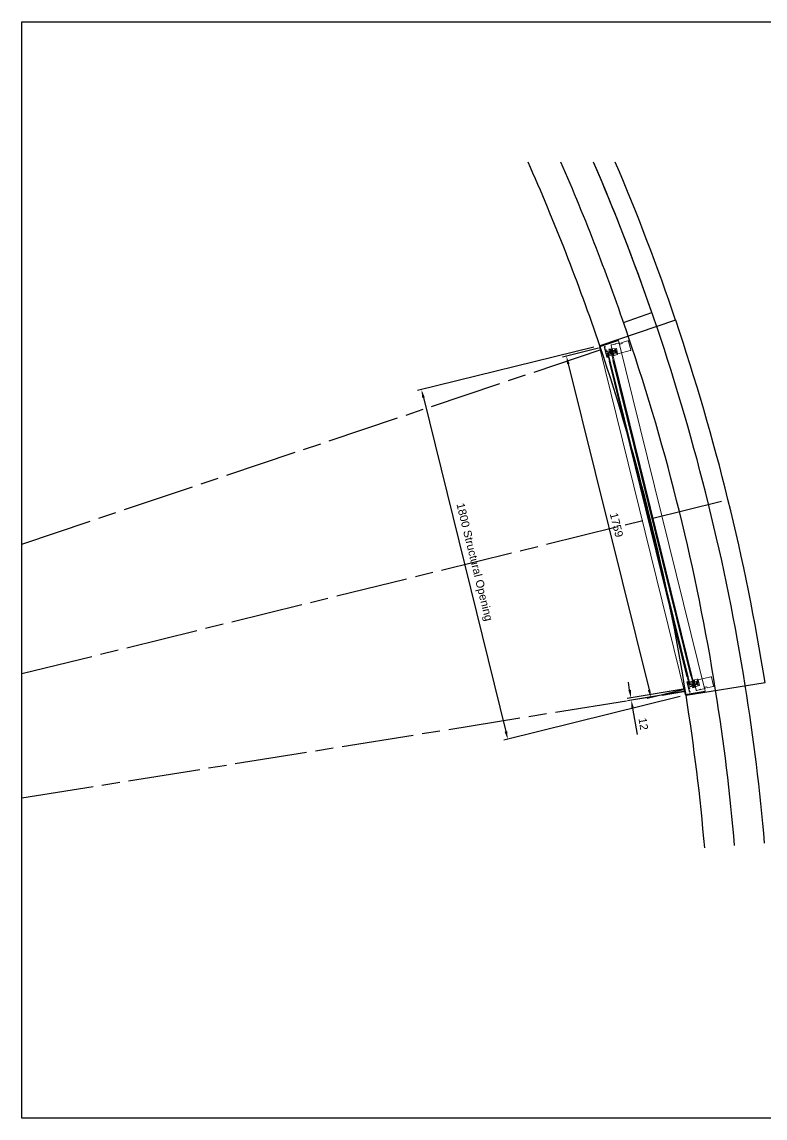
# Model space of a CAD drawing. Header units: inches. Extents: x 19267 to 40087, y 4081 to 15521.
# Drawn here: x 33515 to 37228, y 4081 to 9562 of the extents above; entities that cross this region are included whole.
import ezdxf

# ---------------------------------------------------------------- set-up
doc = ezdxf.new("R2010")
doc.units = ezdxf.units.IN
doc.header["$MEASUREMENT"] = 0
doc.linetypes.add('CENTERLINE', pattern=[30, 12, -1.5, 3, -1.5, 12])
doc.layers.get('DEFPOINTS').update_dxf_attribs({"color": 251})
doc.layers.add('20-TEXT', color=3, linetype='Continuous')
doc.layers.add('DWG', color=7, linetype='Continuous')
doc.layers.add('NEW_GF', color=7, linetype='Continuous', true_color=0xffffff)
for name, color, linetype, lineweight in [('VELFAC_ALU', 4, 'Continuous', 0), ('VELFAC_COMPOSITE', 4, 'Continuous', 0), ('VELFAC_GASKET', 5, 'Continuous', 0), ('VELFAC_GLAZING', 5, 'Continuous', 0), ('VELFAC_GLAZING_BEAD', 5, 'Continuous', 0), ('VELFAC_WOOD', 2, 'Continuous', 0)]:
    doc.layers.add(name, color=color, linetype=linetype, lineweight=lineweight)
doc.layers.add('vport', color=6, linetype='Continuous', plot=False)
doc.styles.get("Standard").update_dxf_attribs({"font": 'arial.ttf'})
doc.dimstyles.new('20-TEXT', dxfattribs={"dimscale": 20, "dimtxt": 2, "dimasz": 2, "dimexe": 1, "dimexo": 1.5, "dimgap": 1, "dimtad": 1, "dimdec": 0, "dimzin": 0, "dimdsep": 46, "dimtxsty": 'Standard', "dimcen": 0.09, "dimadec": 4, "dimazin": 0, "dimtfac": 1, "dimtdec": 0, "dimtofl": 0, "dimtmove": 0, "dimatfit": 3, "dimfxl": 1, "dimtolj": 1, "dimtzin": 0, "dimarcsym": 0})

# ---------------------------------------------------------------- blocks, each defined once
blk = doc.blocks.new('*D177')
at = {"layer": '20-TEXT', "color": 0, "lineweight": -2, "transparency": 16777216}
for p, q in [((36372.8, 7935.5), (35491.6, 7718.1)), ((35520.6, 7684.1), (35932.6, 6014.3)), ((36803.9, 6188.1), (35922.7, 5970.7))]:
    blk.add_line(p, q, dxfattribs=at)
at = {"layer": '20-TEXT', "color": 0, "transparency": 16777216}
for points in [[(35527.1, 7685.7), (35514.2, 7682.5), (35511.1, 7722.9)], [(35939.1, 6015.9), (35926.1, 6012.7), (35942.2, 5975.5)]]:
    blk.add_solid(points, dxfattribs=at)
at = {"layer": 'DEFPOINTS', "color": 0, "transparency": 16777216}
for p in [(36401.9, 7942.7), (36833, 6195.3), (35942.2, 5975.5)]:
    blk.add_point(p, dxfattribs=at)
at = {"layer": '20-TEXT', "color": 0, "transparency": 16777216, "insert": (35771.5, 6860.3), "char_height": 40, "attachment_point": 5, "rotation": 283.8585}
blk.add_mtext('\\A1;1800 Structural Opening', dxfattribs=at)
blk = doc.blocks.new('*D178')
at = {"layer": '20-TEXT', "color": 0, "lineweight": -2, "transparency": 16777216}
for p, q in [((36396.1, 7930.6), (36215.5, 7885.9)), ((36244.6, 7851.9), (36648.3, 6221.8)), ((36819.1, 6222.9), (36638.5, 6178.2))]:
    blk.add_line(p, q, dxfattribs=at)
at = {"layer": '20-TEXT', "color": 0, "transparency": 16777216}
for points in [[(36251, 7853.5), (36238.1, 7850.3), (36235, 7890.7)], [(36654.7, 6223.5), (36641.8, 6220.2), (36657.9, 6183)]]:
    blk.add_solid(points, dxfattribs=at)
at = {"layer": 'DEFPOINTS', "color": 0, "transparency": 16777216}
for p in [(36425.2, 7937.8), (36848.2, 6230.1), (36657.9, 6183)]:
    blk.add_point(p, dxfattribs=at)
at = {"layer": '20-TEXT', "color": 0, "transparency": 16777216, "insert": (36485.7, 7046.6), "char_height": 40, "attachment_point": 5, "rotation": 283.9105}
blk.add_mtext('\\A1;1759', dxfattribs=at)
blk = doc.blocks.new('*D176')
at = {"layer": '20-TEXT', "color": 0, "lineweight": -2, "transparency": 16777216}
for p, q in [((36551.3, 6221.4), (36544.7, 6260.9)), ((36818.6, 6225.2), (36538.1, 6178.7)), ((36820.6, 6213.4), (36540, 6166.9)), ((36566.3, 6130.7), (36588.1, 5999.4))]:
    blk.add_line(p, q, dxfattribs=at)
at = {"layer": '20-TEXT', "color": 0, "transparency": 16777216}
for points in [[(36557.8, 6222.5), (36544.7, 6220.4), (36557.8, 6182)], [(36572.9, 6131.8), (36559.7, 6129.6), (36559.8, 6170.1)]]:
    blk.add_solid(points, dxfattribs=at)
at = {"layer": 'DEFPOINTS', "color": 0, "transparency": 16777216}
for p in [(36848.2, 6230.2), (36850.2, 6218.3), (36559.8, 6170.1)]:
    blk.add_point(p, dxfattribs=at)
at = {"layer": '20-TEXT', "color": 0, "transparency": 16777216, "insert": (36620, 6051.9), "char_height": 40, "attachment_point": 5, "rotation": 279.4173}
blk.add_mtext('\\A1;12', dxfattribs=at)

msp = doc.modelspace()

# ---------------------------------------------------------------- hatches: boundary and pattern name
at = {"layer": 'VELFAC_COMPOSITE'}
h = msp.add_hatch(color=8, dxfattribs=at)
h.paths.add_polyline_path([(36458.7, 7910.1, -0.520567), (36456.9, 7911.7), (36456.9, 7912.1, 0.520567), (36456.2, 7912.7), (36454.5, 7912.3, -0.131652), (36454.3, 7912.3), (36453.9, 7912.4, -0.414214), (36453.7, 7912.8), (36454, 7913.6, -0.414214), (36454.4, 7913.8), (36454.5, 7913.8, 1.69614), (36454.8, 7914.8), (36454.7, 7914.8, -0.414214), (36454.4, 7915.2), (36454.7, 7916.1, -0.414214), (36455.1, 7916.3), (36455.4, 7916.2, -0.131652), (36455.6, 7916.1), (36456.8, 7914.8, 0.57735), (36457.6, 7915), (36458.1, 7916.7, -0.267949), (36459.5, 7918.1), (36460.5, 7918.3, 0.267949), (36460.7, 7918.5, -0.267949), (36460.9, 7918.7), (36464.4, 7919.6, -0.176327), (36465.1, 7919.5), (36467.2, 7918.5, 0.176327), (36468.5, 7918.4), (36476.5, 7920.3, 0.414214), (36476.8, 7920.9), (36476.2, 7923.3, -0.414214), (36476.6, 7923.9), (36480, 7924.8, -0.414214), (36480.6, 7924.4), (36481, 7922.8, -0.342001), (36480.5, 7921.7, -0.490311), (36480.2, 7921.8), (36480, 7922.7, 0.414214), (36479.4, 7923.1), (36478.4, 7922.8, 0.414214), (36478, 7922.2), (36478.8, 7919.1, 0.198912), (36479.3, 7918.4), (36480.7, 7917.6, 0.668179), (36481.2, 7917.9), (36481, 7918.5, -0.490311), (36481.2, 7918.8, -0.342001), (36482.2, 7918), (36482.6, 7916.5, -0.414214), (36482.2, 7915.9), (36479.2, 7915.1, -0.198912), (36478.4, 7915.2), (36477.7, 7915.7, -0.198912), (36477.6, 7915.8), (36477.5, 7916, -0.414214), (36477.7, 7916.3), (36478.6, 7916.5, 0.668179), (36478.7, 7917.1), (36477.7, 7917.6, -0.148291), (36477.3, 7918.1, 0.357756), (36476.8, 7918.3), (36474.3, 7917.7, 0.414214), (36474.1, 7917.4), (36474.3, 7916.5, -0.414214), (36474.1, 7916.1), (36471.9, 7915.6, -0.349216), (36471.6, 7915.7), (36471.1, 7916.7, 0.349216), (36470.7, 7916.8), (36464.3, 7915.3, 0.414214), (36463.6, 7914), (36463.8, 7913.4, 0.414214), (36464.4, 7913), (36465.8, 7913.4, -0.414214), (36466.4, 7913), (36466.5, 7912.7, -0.414214), (36465.9, 7911.8)])
h.paths.add_polyline_path([(36462.5, 7913.3), (36462.4, 7913.8, -0.414214), (36464, 7916.5), (36464.6, 7916.6, 1), (36464.3, 7918), (36460.3, 7917, 0.267949), (36459.2, 7915.9), (36458.2, 7912.7), (36458.2, 7912.2, 0.520567), (36459.1, 7911.4), (36461.8, 7912.1, 0.414214)], flags=16)
h = msp.add_hatch(color=8, dxfattribs=at)
h.paths.add_polyline_path([(36868.1, 6250.6, 0.520567), (36867.3, 6248.3), (36867.5, 6248, -0.520567), (36867.1, 6247.1), (36865.4, 6246.6, 0.131652), (36865.3, 6246.6), (36865, 6246.3, 0.414214), (36865, 6245.9), (36865.6, 6245.2, 0.414214), (36866, 6245.2), (36866.1, 6245.3, -1.69614), (36866.9, 6244.6), (36866.8, 6244.5, 0.414214), (36866.8, 6244), (36867.4, 6243.4, 0.414214), (36867.8, 6243.4), (36868.1, 6243.6, 0.131652), (36868.1, 6243.8), (36868.6, 6245.5, -0.57735), (36869.5, 6245.7), (36870.7, 6244.4, 0.267949), (36872.6, 6243.9), (36873.6, 6244.1, -0.267949), (36873.8, 6244, 0.267949), (36874.1, 6243.9), (36877.6, 6244.8, 0.176327), (36878.2, 6245.2), (36879.5, 6247, -0.176327), (36880.7, 6247.8), (36888.6, 6249.8, -0.414214), (36889.2, 6249.4), (36889.8, 6247, 0.414214), (36890.4, 6246.6), (36893.8, 6247.4, 0.414214), (36894.2, 6248), (36893.8, 6249.6, 0.342001), (36892.8, 6250.4, 0.490311), (36892.6, 6250.1), (36892.9, 6249.3, -0.414214), (36892.5, 6248.7), (36891.5, 6248.4, -0.414214), (36890.9, 6248.8), (36890.1, 6252, -0.198912), (36890.2, 6252.7), (36891.1, 6254.2, -0.668179), (36891.7, 6254.1), (36891.8, 6253.4, 0.490311), (36892.1, 6253.3, 0.342001), (36892.6, 6254.4), (36892.2, 6256, 0.414214), (36891.6, 6256.4), (36888.6, 6255.6, 0.198912), (36888, 6255.2), (36887.5, 6254.4, 0.198912), (36887.5, 6254.2), (36887.6, 6254, 0.414214), (36887.8, 6253.9), (36888.7, 6254.1, -0.668179), (36889.1, 6253.7), (36888.5, 6252.7, 0.148291), (36888.3, 6252.2, -0.357756), (36888, 6251.7), (36885.5, 6251.1, -0.414214), (36885.1, 6251.3), (36884.9, 6252.2, 0.414214), (36884.6, 6252.4), (36882.4, 6251.8, 0.349216), (36882.1, 6251.5), (36882.2, 6250.5, -0.349216), (36881.9, 6250.2), (36875.5, 6248.6, -0.414214), (36874.3, 6249.3), (36874.1, 6250, -0.414214), (36874.5, 6250.6), (36876, 6251, 0.414214), (36876.3, 6251.6), (36876.3, 6251.8, 0.414214), (36875.3, 6252.4)])
h.paths.add_polyline_path([(36873, 6249.5), (36873.1, 6249, 0.414214), (36875.8, 6247.4), (36876.4, 6247.5, -1), (36876.7, 6246.2), (36872.7, 6245.2, -0.267949), (36871.3, 6245.6), (36868.9, 6248), (36868.7, 6248.5, -0.520567), (36869.1, 6249.5), (36871.8, 6250.2, -0.414214)], flags=16)

# ---------------------------------------------------------------- linework, layer by layer
at = {"color": 5}
msp.add_arc((26267.8, 4515.9), 10697.8, 9.03208, 18.68289, dxfattribs=at)
at = {"layer": '20-TEXT', "color": 1, "linetype": 'CENTERLINE', "ltscale": 30}
for p, q in [((33514.5, 6951), (36408.3, 7923.7)), ((33514.5, 6303.5), (37042.7, 7173.9)), ((33514.5, 5681.7), (36829.8, 6215))]:
    msp.add_line(p, q, dxfattribs=at)
at = {"layer": 'DWG', "ltscale": 5}
for p, q in [((36839.2, 6286.5), (36449.9, 7864.8)), ((36843.1, 6287.5), (36453.7, 7865.7)), ((36858.6, 6291.3), (36469.3, 7869.6)), ((36862.5, 6292.3), (36473.2, 7870.5))]:
    msp.add_line(p, q, dxfattribs=at)
at = {"layer": 'NEW_GF', "color": 4, "linetype": 'Continuous', "ltscale": 100}
for p, q in [((36781.2, 8069.8), (36401.9, 7942.7)), ((36495.4, 7968.7), (36400.3, 7936.9))]:
    msp.add_line(p, q, dxfattribs=at)
at = {"layer": 'NEW_GF', "color": 2, "linetype": 'Continuous', "ltscale": 100}
msp.add_line((36520.6, 8059.3), (36662.4, 8108.3), dxfattribs=at)
at = {"layer": 'NEW_GF', "color": 4}
for p, q in [((36833, 6195.3), (37227.9, 6259.2)), ((36828.8, 6199.7), (36927.9, 6215.7))]:
    msp.add_line(p, q, dxfattribs=at)
at = {"layer": 'NEW_GF', "color": 4, "linetype": 'Continuous', "ltscale": 100}
for centre, radius, start, end in [((26274.7, 4518.7), 10690.4, 18.68048, 23.96649), ((26255.2, 4510.8), 11111.4, 18.68121, 23.04923), ((26255.2, 4510.8), 11111.4, 18.68121, 23.04923), ((26295.9, 4518.2), 10669.7, 4.91183, 9.04302)]:
    msp.add_arc(centre, radius, start, end, dxfattribs=at)
at = {"layer": 'NEW_GF', "color": 2, "linetype": 'Continuous', "ltscale": 100}
for centre, radius, start, end in [((26278.4, 4520.2), 10836.4, 18.67653, 23.6146), ((26278.4, 4520.2), 10836.4, 18.67653, 23.6146), ((26269.6, 4516.3), 10996, 19.06616, 23.27382), ((26269.7, 4516.3), 10995.9, 18.67918, 23.27382), ((26266.9, 4516.1), 10848.7, 4.90507, 9.03202), ((26272.5, 4516.4), 10993.1, 4.90152, 9.03732)]:
    msp.add_arc(centre, radius, start, end, dxfattribs=at)
at = {"layer": 'NEW_GF', "color": 1, "linetype": 'Continuous', "ltscale": 100}
for centre, radius, start, end in [((26261.4, 4514.1), 11104.5, 9.04145, 18.67492), ((26272.7, 4517.2), 10992.8, 9.03342, 18.67996), ((26271.4, 4516.4), 10844.2, 9.03414, 18.68372)]:
    msp.add_arc(centre, radius, start, end, dxfattribs=at)
at = {"layer": 'VELFAC_ALU'}
for p, q in [((36495.8, 7968.9), (36927.9, 6215.7)), ((36400.3, 7936.9), (36828.8, 6199.7))]:
    msp.add_line(p, q, dxfattribs=at)
for points in [[(36452.2, 7908.5), (36435.1, 7904.2, 0.414214), (36434.7, 7903.6), (36436.3, 7897.3, 0.414214), (36436.9, 7897), (36438.6, 7897.4, -0.414214), (36438.9, 7897.1), (36439.2, 7896, -0.341999), (36438.7, 7894.8, -0.490314), (36438.4, 7895), (36438.2, 7895.8, 0.414214), (36438, 7895.9), (36436.7, 7895.6, 0.414214), (36436.4, 7895), (36438.3, 7887.2, 0.414214), (36438.9, 7886.9), (36440.1, 7887.2, 0.414214), (36440.3, 7887.4), (36440.1, 7888.3, -0.490314), (36440.3, 7888.5, -0.341999), (36441.2, 7887.7), (36441.5, 7886.6, -0.414214), (36441.3, 7886.2), (36438.2, 7885.4, -0.414214), (36437, 7886.2), (36424.5, 7936.6, -0.414214), (36425.3, 7937.9), (36427.7, 7938.5, -0.414214), (36428.3, 7938.1), (36428.7, 7936.6, -0.341999), (36428.2, 7935.5, -0.490314), (36427.9, 7935.6), (36427.5, 7937.2, 0.414214), (36427.3, 7937.3), (36426.2, 7937.1, 0.414214), (36426, 7936.8), (36430.1, 7920.5, 0.414214), (36430.3, 7920.4), (36431.4, 7920.6, 0.414214), (36431.5, 7920.9), (36431.2, 7922.4, -0.490314), (36431.3, 7922.6, -0.341999), (36432.3, 7921.9), (36432.4, 7921.4, 0.414214), (36433, 7921), (36434.1, 7921.3, -1), (36434.6, 7919.6), (36431.4, 7918.9, 0.414214), (36431, 7918.3), (36432.2, 7913.7, 0.414214), (36432.8, 7913.3), (36453.3, 7918.4, 0.414214), (36453.7, 7919), (36452.6, 7923.6, 0.414214), (36452, 7923.9), (36448.8, 7923.2, -1), (36448.4, 7924.8), (36453.3, 7926, -0.198912), (36453.5, 7926), (36455.5, 7924.8, -0.341999), (36455.9, 7923.7, -0.490314), (36455.6, 7923.5), (36454.5, 7924.2, 0.668179), (36454.2, 7924), (36455.4, 7919.1, 0.414214), (36455.7, 7919), (36460.5, 7920.2, 0.668179), (36460.6, 7920.6), (36459.4, 7921.3, -0.490314), (36459.4, 7921.6, -0.341999), (36460.6, 7921.7), (36463.2, 7920.2, -0.668179), (36463, 7919.3), (36458.4, 7918.1, 0.267949), (36457.7, 7917.4), (36457, 7915, -0.57735), (36456.7, 7915), (36455.3, 7916.4, 0.57735), (36454.8, 7916.3), (36453.5, 7912.1, 0.760346), (36454, 7911.8, -0.171785), (36454.1, 7911.8), (36455.8, 7911.9, 0.267949), (36455.9, 7912, -0.957292), (36456.3, 7911.9), (36455.2, 7909.1, -0.493145), (36454.9, 7909), (36454.2, 7909.5, -0.315299), (36454.1, 7909.7), (36454.1, 7909.8, 0.414214), (36454, 7910.1), (36453, 7910.3), (36452.6, 7908.8, -0.267949)], [(36433, 7911.6), (36449.5, 7915.7, -0.414214), (36449.7, 7915.6), (36450.1, 7914.1, 0.414214), (36450.5, 7913.9), (36450.6, 7913.9, 0.267949), (36450.8, 7914.1), (36451.3, 7916, -0.267949), (36451.6, 7916.2), (36452.7, 7916.5, -0.57735), (36453, 7916.3), (36451.6, 7911.5, -0.267949), (36451.5, 7911.4), (36451.1, 7911.3, 0.414214), (36450.9, 7910.9), (36451.1, 7909.9, -0.414214), (36451, 7909.7), (36434.5, 7905.6, -0.414214), (36434.2, 7905.8), (36432.8, 7911.4, -0.414214)], [(36861.6, 6249), (36844.5, 6244.8, -0.414214), (36843.9, 6245.1), (36842.4, 6251.4, -0.414214), (36842.7, 6252), (36844.4, 6252.4, 0.414214), (36844.6, 6252.8), (36844.3, 6254, 0.341999), (36843.3, 6254.8, 0.490314), (36843.1, 6254.5), (36843.4, 6253.7, -0.414214), (36843.2, 6253.4), (36841.9, 6253.1, -0.414214), (36841.3, 6253.5), (36839.4, 6261.3, -0.414214), (36839.8, 6261.9), (36841, 6262.2, -0.414214), (36841.3, 6262), (36841.5, 6261.2, 0.490314), (36841.8, 6261.1, 0.341999), (36842.3, 6262.2), (36842, 6263.4, 0.414214), (36841.6, 6263.6), (36838.5, 6262.8, 0.414214), (36837.8, 6261.6), (36850.2, 6211.2, 0.414214), (36851.5, 6210.4), (36853.9, 6211, 0.414214), (36854.2, 6211.6), (36853.9, 6213.1, 0.341999), (36852.9, 6213.9, 0.490314), (36852.7, 6213.6), (36853.1, 6212.1, -0.414214), (36853, 6211.8), (36851.9, 6211.6, -0.414214), (36851.6, 6211.7), (36847.6, 6228, -0.414214), (36847.8, 6228.3), (36848.8, 6228.5, -0.414214), (36849.1, 6228.4), (36849.5, 6226.9, 0.490314), (36849.7, 6226.7, 0.341999), (36850.2, 6227.9), (36850.1, 6228.3, -0.414214), (36850.5, 6228.9), (36851.6, 6229.2, 1), (36851.2, 6230.9), (36848, 6230.1, -0.414214), (36847.4, 6230.4), (36846.3, 6235, -0.414214), (36846.7, 6235.6), (36867.3, 6240.7, -0.414214), (36867.9, 6240.3), (36869, 6235.8, -0.414214), (36868.6, 6235.2), (36865.5, 6234.4, 1), (36865.9, 6232.7), (36870.8, 6233.9, 0.198912), (36870.9, 6234), (36872.1, 6236, 0.341999), (36872, 6237.2, 0.490314), (36871.7, 6237.2), (36871, 6236.1, -0.668179), (36870.6, 6236.2), (36869.4, 6241, -0.414214), (36869.6, 6241.3), (36874.4, 6242.5, -0.668179), (36874.7, 6242.2), (36873.9, 6241, 0.490314), (36874.1, 6240.7, 0.341999), (36875.2, 6241.1), (36876.8, 6243.7, 0.668179), (36876.2, 6244.4), (36871.6, 6243.3, -0.267949), (36870.6, 6243.6), (36868.9, 6245.4, 0.57735), (36868.6, 6245.3), (36868, 6243.4, -0.57735), (36867.5, 6243.2), (36864.5, 6246.4, -0.760346), (36864.8, 6246.9, 0.171785), (36864.9, 6246.9), (36866.4, 6247.6, -0.267949), (36866.6, 6247.5, 0.957292), (36866.8, 6247.9), (36864.6, 6249.8, 0.493145), (36864.2, 6249.8), (36863.9, 6249, 0.315299), (36863.9, 6248.7), (36864, 6248.7, -0.414214), (36863.9, 6248.4), (36863.2, 6247.7), (36862.1, 6248.8, 0.267949)], [(36846.1, 6237.2), (36862.6, 6241.3, 0.414214), (36862.7, 6241.5), (36862.4, 6243, -0.414214), (36862.6, 6243.3), (36862.7, 6243.4, -0.267949), (36863, 6243.3), (36864.4, 6241.9, 0.267949), (36864.7, 6241.8), (36865.8, 6242.1, 0.57735), (36865.9, 6242.4), (36862.5, 6246, 0.267949), (36862.3, 6246.1), (36862, 6246, -0.414214), (36861.6, 6246.2), (36861.4, 6247.2, 0.414214), (36861.1, 6247.3), (36844.6, 6243.2, 0.414214), (36844.4, 6243), (36845.8, 6237.4, 0.414214)]]:
    msp.add_lwpolyline(points, format="xyb", close=True, dxfattribs=at)
at = {"layer": 'VELFAC_COMPOSITE'}
for p, q in [((36454, 7913.6), (36453.7, 7912.8)), ((36453.9, 7912.4), (36454.3, 7912.3)), ((36454.7, 7916.1), (36454.4, 7915.2)), ((36454.5, 7913.8), (36454.4, 7913.8)), ((36454.5, 7912.3), (36456.2, 7912.7)), ((36454.7, 7914.8), (36454.8, 7914.8)), ((36455.4, 7916.2), (36455.1, 7916.3)), ((36456.8, 7914.8), (36455.6, 7916.1)), ((36456.9, 7912.1), (36456.9, 7911.7)), ((36458.1, 7916.7), (36457.6, 7915)), ((36458.2, 7912.7), (36459.2, 7915.9)), ((36458.2, 7912.2), (36458.2, 7912.7)), ((36458.7, 7910.1), (36465.9, 7911.8)), ((36461.8, 7912.1), (36459.1, 7911.4)), ((36460.5, 7918.3), (36459.5, 7918.1)), ((36460.3, 7917), (36464.3, 7918)), ((36464.4, 7919.6), (36460.9, 7918.7)), ((36462.4, 7913.8), (36462.5, 7913.3)), ((36463.8, 7913.4), (36463.6, 7914)), ((36464.6, 7916.6), (36464, 7916.5)), ((36464.3, 7915.3), (36470.7, 7916.8)), ((36465.8, 7913.4), (36464.4, 7913)), ((36467.2, 7918.5), (36465.1, 7919.5)), ((36466.5, 7912.7), (36466.4, 7913)), ((36476.5, 7920.3), (36468.5, 7918.4)), ((36471.1, 7916.7), (36471.6, 7915.7)), ((36471.9, 7915.6), (36474.1, 7916.1)), ((36474.3, 7916.5), (36474.1, 7917.4)), ((36474.3, 7917.7), (36476.8, 7918.3)), ((36476.2, 7923.3), (36476.8, 7920.9)), ((36480, 7924.8), (36476.6, 7923.9)), ((36477.5, 7916), (36477.6, 7915.8)), ((36477.7, 7917.6), (36478.7, 7917.1)), ((36478.6, 7916.5), (36477.7, 7916.3)), ((36477.7, 7915.7), (36478.4, 7915.2)), ((36478.8, 7919.1), (36478, 7922.2)), ((36478.4, 7922.8), (36479.4, 7923.1)), ((36479.2, 7915.1), (36482.2, 7915.9)), ((36480.7, 7917.6), (36479.3, 7918.4)), ((36480, 7922.7), (36480.2, 7921.8)), ((36481, 7922.8), (36480.6, 7924.4)), ((36481, 7918.5), (36481.2, 7917.9)), ((36482.6, 7916.5), (36482.2, 7918)), ((36867.5, 6248), (36867.3, 6248.3)), ((36868.1, 6250.6), (36875.3, 6252.4)), ((36868.7, 6248.5), (36868.9, 6248)), ((36868.9, 6248), (36871.3, 6245.6)), ((36871.8, 6250.2), (36869.1, 6249.5)), ((36873.1, 6249), (36873, 6249.5)), ((36874.1, 6250), (36874.3, 6249.3)), ((36876, 6251), (36874.5, 6250.6)), ((36875.5, 6248.6), (36881.9, 6250.2)), ((36876.3, 6251.8), (36876.3, 6251.6)), ((36888.6, 6249.8), (36880.7, 6247.8)), ((36882.2, 6250.5), (36882.1, 6251.5)), ((36882.4, 6251.8), (36884.6, 6252.4)), ((36884.9, 6252.2), (36885.1, 6251.3)), ((36885.5, 6251.1), (36888, 6251.7)), ((36887.5, 6254.4), (36888, 6255.2)), ((36887.6, 6254), (36887.5, 6254.2)), ((36888.7, 6254.1), (36887.8, 6253.9)), ((36888.5, 6252.7), (36889.1, 6253.7)), ((36888.6, 6255.6), (36891.6, 6256.4)), ((36889.8, 6247), (36889.2, 6249.4)), ((36890.1, 6252), (36890.9, 6248.8)), ((36891.1, 6254.2), (36890.2, 6252.7)), ((36891.5, 6248.4), (36892.5, 6248.7)), ((36891.8, 6253.4), (36891.7, 6254.1)), ((36892.2, 6256), (36892.6, 6254.4)), ((36892.9, 6249.3), (36892.6, 6250.1)), ((36893.8, 6249.6), (36894.2, 6248)), ((36865, 6246.3), (36865.3, 6246.6)), ((36865.6, 6245.2), (36865, 6245.9)), ((36865.4, 6246.6), (36867.1, 6247.1)), ((36866.1, 6245.3), (36866, 6245.2)), ((36866.8, 6244.5), (36866.9, 6244.6)), ((36867.4, 6243.4), (36866.8, 6244)), ((36868.1, 6243.6), (36867.8, 6243.4)), ((36868.6, 6245.5), (36868.1, 6243.8)), ((36870.7, 6244.4), (36869.5, 6245.7)), ((36873.6, 6244.1), (36872.6, 6243.9)), ((36872.7, 6245.2), (36876.7, 6246.2)), ((36877.6, 6244.8), (36874.1, 6243.9)), ((36876.4, 6247.5), (36875.8, 6247.4)), ((36879.5, 6247), (36878.2, 6245.2)), ((36893.8, 6247.4), (36890.4, 6246.6))]:
    msp.add_line(p, q, dxfattribs=at)
for centre, radius, start, end in [((36454, 7912.7), 0.3, 163.8602, 253.8602), ((36454.3, 7913.5), 0.3, 73.8602, 163.8602), ((36454.4, 7912.6), 0.3, 253.8602, 283.8602), ((36454.7, 7915.1), 0.3, 163.8602, 253.8602), ((36454.9, 7914.2), 0.6, 224.9052, 102.8153), ((36455, 7916), 0.3, 73.8602, 163.8602), ((36455.3, 7915.9), 0.3, 43.8602, 73.8602), ((36456.3, 7912.1), 0.6, 353.8602, 103.8602), ((36457.1, 7915.2), 0.5, 223.8602, 343.8602), ((36458.4, 7911.5), 1.5, 173.8602, 283.8602), ((36460, 7916.1), 2, 103.8602, 163.8602), ((36458.9, 7912.1), 0.7, 173.8602, 283.8602), ((36460.6, 7915.5), 1.5, 103.8602, 163.8602), ((36460.4, 7918.6), 0.3, 283.8602, 343.8602), ((36461, 7918.5), 0.3, 103.8602, 163.8602), ((36461.5, 7913.1), 1, 283.8602, 13.8602), ((36464.5, 7914.3), 2.2, 103.8602, 193.8602), ((36464.6, 7914.3), 1, 103.8602, 193.8602), ((36464.2, 7913.5), 0.5, 193.8602, 283.8602), ((36464.4, 7917.3), 0.7, 283.8602, 103.8602), ((36464.6, 7918.6), 1, 63.8602, 103.8602), ((36465.9, 7912.9), 0.5, 13.8602, 103.8602), ((36465.8, 7912.6), 0.75, 283.8602, 13.8602), ((36468.1, 7920.3), 2, 243.8602, 283.8602), ((36470.8, 7916.5), 0.3, 26.8602, 103.8602), ((36471.8, 7915.9), 0.3, 206.8602, 283.8602), ((36474.4, 7917.4), 0.3, 103.8602, 193.8602), ((36474, 7916.4), 0.3, 283.8602, 13.8602), ((36476.7, 7923.5), 0.5, 103.8602, 193.8602), ((36476.3, 7920.8), 0.5, 283.8602, 13.8602), ((36476.9, 7917.8), 0.5, 25.1203, 103.8602), ((36478.3, 7918.5), 1, 205.1203, 238.8602), ((36477.7, 7916.1), 0.2, 103.8602, 193.8602), ((36477.8, 7915.9), 0.2, 193.8602, 238.8602), ((36478.5, 7922.4), 0.5, 103.8602, 193.8602), ((36479, 7916.1), 1, 238.8602, 283.8602), ((36478.5, 7916.8), 0.3, 283.8602, 58.8602), ((36479.8, 7919.3), 1, 193.8602, 238.8602), ((36479.5, 7922.6), 0.5, 13.8602, 103.8602), ((36480.1, 7924.3), 0.5, 13.8602, 103.8602), ((36480.4, 7921.9), 0.2, 193.8602, 298.3372), ((36480, 7922.6), 1, 298.3372, 13.8602), ((36480.9, 7917.8), 0.3, 238.8602, 13.8602), ((36481.2, 7918.6), 0.2, 89.3833, 193.8602), ((36481.2, 7917.8), 1, 13.8602, 89.3833), ((36482.1, 7916.3), 0.5, 283.8602, 13.8602), ((36868.5, 6249.1), 1.5, 103.8575, 213.8575), ((36867, 6247.6), 0.6, 283.8575, 33.8575), ((36869.2, 6248.8), 0.7, 103.8575, 213.8575), ((36872, 6249.2), 1, 13.8575, 103.8575), ((36875.2, 6249.5), 2.2, 193.8575, 283.8575), ((36874.6, 6250.1), 0.5, 103.8575, 193.8575), ((36875.3, 6249.6), 1, 193.8575, 283.8575), ((36875.5, 6251.6), 0.75, 13.8575, 103.8575), ((36875.8, 6251.5), 0.5, 283.8575, 13.8575), ((36881.2, 6245.9), 2, 103.8575, 143.8575), ((36881.9, 6250.5), 0.3, 283.8575, 0.8575), ((36882.4, 6251.5), 0.3, 103.8575, 180.8575), ((36884.6, 6252.1), 0.3, 13.8575, 103.8575), ((36885.4, 6251.4), 0.3, 193.8575, 283.8575), ((36887.7, 6254.3), 0.2, 148.8575, 193.8575), ((36887.7, 6254.1), 0.2, 193.8575, 283.8575), ((36888.9, 6254.7), 1, 103.8575, 148.8575), ((36887.8, 6252.2), 0.5, 283.8575, 2.5974), ((36889.3, 6252.2), 1, 148.8575, 182.5974), ((36888.7, 6249.3), 0.5, 13.8575, 103.8575), ((36888.8, 6253.8), 0.3, 328.8575, 103.8575), ((36891.1, 6252.2), 1, 148.8575, 193.8575), ((36891.4, 6248.9), 0.5, 193.8575, 283.8575), ((36891.4, 6254), 0.3, 13.8575, 148.8575), ((36891.7, 6255.9), 0.5, 13.8575, 103.8575), ((36892, 6253.5), 0.2, 193.8575, 298.3344), ((36891.6, 6254.2), 1, 298.3344, 13.8575), ((36892.4, 6249.1), 0.5, 283.8575, 13.8575), ((36892.8, 6250.2), 0.2, 89.3805, 193.8575), ((36892.8, 6249.4), 1, 13.8575, 89.3805), ((36893.7, 6247.9), 0.5, 283.8575, 13.8575), ((36865.2, 6246.1), 0.3, 133.8575, 223.8575), ((36865.5, 6246.3), 0.3, 103.8575, 133.8575), ((36865.8, 6245.4), 0.3, 223.8575, 313.8575), ((36866.7, 6245.1), 0.6, 284.9024, 162.8125), ((36867, 6244.2), 0.3, 133.8575, 223.8575), ((36867.6, 6243.6), 0.3, 223.8575, 313.8575), ((36867.9, 6243.8), 0.3, 313.8575, 343.8575), ((36869.1, 6245.3), 0.5, 43.8575, 163.8575), ((36872.1, 6245.8), 2, 223.8575, 283.8575), ((36872.4, 6246.6), 1.5, 223.8575, 283.8575), ((36873.6, 6243.8), 0.3, 43.8575, 103.8575), ((36874.1, 6244.2), 0.3, 223.8575, 283.8575), ((36876.5, 6246.8), 0.7, 283.8575, 103.8575), ((36877.4, 6245.8), 1, 283.8575, 323.8575), ((36890.3, 6247.1), 0.5, 193.8575, 283.8575)]:
    msp.add_arc(centre, radius, start, end, dxfattribs=at)
at = {"layer": 'VELFAC_GASKET'}
for p, q in [((36438, 7888.6), (36436.8, 7893.8)), ((36437.1, 7894.4), (36438.9, 7894.9)), ((36439.3, 7895.5), (36438.9, 7897.1)), ((36439.7, 7897.8), (36441.2, 7897.4)), ((36440.1, 7897.7), (36440.7, 7895.5)), ((36441.2, 7895.6), (36440.7, 7895.5)), ((36440.7, 7895.5), (36441.7, 7891.2)), ((36441, 7895.3), (36441.3, 7895.4)), ((36441.9, 7894.1), (36441, 7894.6)), ((36442.2, 7896.3), (36442.6, 7894.7)), ((36454.4, 7925.8), (36454.4, 7925.8)), ((36454.5, 7925.4), (36456.5, 7924.6)), ((36456.4, 7926.2), (36454.7, 7926)), ((36456.5, 7924.6), (36455.1, 7922.2)), ((36455.4, 7920.8), (36457.1, 7919.8)), ((36458.3, 7925.4), (36456.4, 7926.2)), ((36463.6, 7921.8), (36458.3, 7925.4)), ((36458.5, 7920.1), (36459.9, 7922.5)), ((36459.9, 7922.5), (36464.2, 7919.6)), ((36461, 7928.1), (36462.6, 7926.8)), ((36463.2, 7927.3), (36461.3, 7928.6)), ((36466.1, 7906.5), (36465.1, 7904.3)), ((36465.1, 7903.9), (36466.1, 7899.6)), ((36466.4, 7899.3), (36468, 7898.3)), ((36470.1, 7904.6), (36467.3, 7906.8)), ((36471.9, 7898.9), (36470.3, 7904.3)), ((36471.5, 7895.5), (36470.8, 7897.6)), ((36471.2, 7898.2), (36471.5, 7898.3)), ((36473.2, 7895.6), (36472.3, 7895.3)), ((36472.3, 7894.1), (36473.5, 7894.7)), ((36473.6, 7895.4), (36473.5, 7895.5)), ((36481.7, 7906), (36481.3, 7907.9)), ((36481.6, 7908.5), (36483.1, 7908.9)), ((36483.8, 7906), (36482.3, 7905.7)), ((36483.1, 7908.9), (36484.3, 7909.2)), ((36483.8, 7911.5), (36483.5, 7912.5)), ((36485.2, 7912.4), (36483.8, 7911.5)), ((36485.2, 7912.4), (36483.8, 7911.5)), ((36484.9, 7906.3), (36483.8, 7906)), ((36485.4, 7905.2), (36485.2, 7905.8)), ((36485.7, 7911.6), (36485.3, 7911.3)), ((36485.7, 7911.6), (36485.3, 7911.3)), ((36485.4, 7910.2), (36486.1, 7907.4)), ((36485.4, 7910.2), (36486.1, 7907.4)), ((36487.6, 7905.2), (36485.5, 7905)), ((36486.5, 7912.1), (36485.7, 7911.6)), ((36486.5, 7912.1), (36485.7, 7911.6)), ((36486.1, 7907.4), (36487, 7907.3)), ((36486.1, 7907.4), (36487, 7907.3)), ((36486.2, 7910.5), (36486.9, 7911.7)), ((36486.2, 7910.5), (36486.9, 7911.7)), ((36487.4, 7907.9), (36486.7, 7908.1)), ((36487.4, 7907.9), (36486.7, 7908.1)), ((36487, 7907.3), (36487.3, 7907.3)), ((36487, 7907.3), (36487.3, 7907.3)), ((36487.8, 7908.4), (36488.2, 7908.2)), ((36488.6, 7912.8), (36489.5, 7909)), ((36440.4, 7888.6), (36438.7, 7888.2)), ((36441.6, 7886.4), (36441.1, 7888.2)), ((36442, 7890.8), (36442.6, 7890.6)), ((36443.9, 7889.4), (36444.8, 7885.9)), ((36839.8, 6260), (36841.1, 6254.7)), ((36842, 6261), (36840.2, 6260.6)), ((36841.7, 6254.4), (36843.5, 6254.8)), ((36841.9, 6263.6), (36842.4, 6261.8)), ((36844.2, 6254.4), (36844.6, 6252.9)), ((36844.3, 6259.9), (36844.8, 6260.3)), ((36845.4, 6255.1), (36844.3, 6259.4)), ((36845.4, 6261.9), (36844.6, 6265.4)), ((36845.9, 6256.9), (36845.3, 6256)), ((36846, 6255.2), (36845.4, 6255.1)), ((36845.9, 6252.9), (36845.4, 6255.1)), ((36845.6, 6255.4), (36845.9, 6255.4)), ((36845.6, 6252.6), (36846.7, 6253.7)), ((36847.1, 6255.1), (36846.7, 6256.7)), ((36870.9, 6259), (36869.8, 6263.3)), ((36869.9, 6263.7), (36870.9, 6265.3)), ((36873, 6257.1), (36871.1, 6258.7)), ((36872.7, 6271), (36874, 6271.1)), ((36872.7, 6269.4), (36873, 6267.2)), ((36874.2, 6270.1), (36873.3, 6270)), ((36873.7, 6266.8), (36874, 6267)), ((36875.6, 6260.7), (36874.2, 6257.5)), ((36874.5, 6270.5), (36874.5, 6270.3)), ((36874.7, 6266.6), (36875.7, 6261.1)), ((36886.6, 6264.8), (36887.1, 6263)), ((36888.4, 6265.8), (36887, 6265.4)), ((36887.7, 6262.6), (36889.1, 6263)), ((36889.5, 6266.1), (36888.4, 6265.8)), ((36889.1, 6263), (36890.4, 6263.3)), ((36889.4, 6267.3), (36889.6, 6266.7)), ((36891.5, 6268.4), (36889.5, 6267.5)), ((36892.7, 6260.9), (36891, 6260.9)), ((36891, 6260.9), (36891.2, 6260)), ((36892.7, 6260.9), (36891, 6260.9)), ((36891.2, 6265.7), (36891.9, 6266.2)), ((36891.2, 6265.7), (36891.9, 6266.2)), ((36891.9, 6262.9), (36891.2, 6265.7)), ((36891.9, 6262.9), (36891.2, 6265.7)), ((36891.9, 6266.2), (36892.2, 6266.3)), ((36891.9, 6266.2), (36892.2, 6266.3)), ((36892.5, 6265.8), (36892, 6265.3)), ((36892.5, 6265.8), (36892, 6265.3)), ((36892.7, 6261.8), (36892.2, 6261.8)), ((36892.7, 6261.8), (36892.2, 6261.8)), ((36892.7, 6263), (36893.8, 6262.2)), ((36892.7, 6263), (36893.8, 6262.2)), ((36893.7, 6261.7), (36892.7, 6261.8)), ((36893.7, 6261.7), (36892.7, 6261.8)), ((36893.1, 6265.5), (36893.4, 6265.9)), ((36895.9, 6262.1), (36894.9, 6265.8)), ((36870.2, 6239.5), (36871.2, 6241.2)), ((36872.9, 6236.7), (36870.5, 6238.1)), ((36871.6, 6235.1), (36872.9, 6236.7)), ((36871.7, 6234.6), (36871.7, 6234.6)), ((36873.6, 6235.2), (36871.9, 6234.6)), ((36872.6, 6241.5), (36875, 6240.1)), ((36874.9, 6236.8), (36873.6, 6235.2)), ((36877.9, 6242.5), (36874.9, 6236.8)), ((36875, 6240.1), (36877.4, 6244.7)), ((36878.5, 6235.6), (36879.4, 6237.5)), ((36880.1, 6237.4), (36879.1, 6235.4))]:
    msp.add_line(p, q, dxfattribs=at)
for centre in [(36469.8, 7896), (36871.4, 6268.2)]:
    msp.add_circle(centre, 0.196, dxfattribs=at)
for centre, radius, start, end in [((36437.2, 7893.9), 0.5, 103.8602, 193.8602), ((36439.5, 7897.2), 0.6, 73.8602, 193.8602), ((36438.7, 7895.4), 0.6, 283.8602, 11.1363), ((36441.2, 7894.9), 0.382, 113.8222, 242.7564), ((36440.8, 7895.9), 1.5, 13.8602, 73.8602), ((36441.3, 7895.5), 0.1, 298.8602, 103.8602), ((36442.1, 7894.6), 0.5, 247.7944, 13.8602), ((36454.7, 7925.7), 0.3, 98.8602, 148.8602), ((36454.7, 7925.7), 0.3, 148.8602, 238.8602), ((36455.9, 7921.7), 1, 148.8602, 238.8602), ((36457.6, 7920.7), 1, 238.8602, 328.8602), ((36461.2, 7928.4), 0.3, 55.5571, 235.5571), ((36459.8, 7923.3), 4.5, 341.8337, 51.5571), ((36460.4, 7923.2), 5, 339.8296, 56.3255), ((36463.8, 7922), 0.3, 235.5571, 341.8337), ((36455.7, 7924.9), 10, 327.7061, 339.8296), ((36465.5, 7904.1), 0.5, 155.8278, 193.8602), ((36466.9, 7905.8), 1.05, 63.6033, 137.0269), ((36466.9, 7899.9), 0.799, 203.2187, 235.0118), ((36441.3, 7897.2), 27, 350.5259, 1.4314), ((36469.2, 7892.6), 1.29, 170.5862, 200.7005), ((36467.8, 7897.9), 0.5, 1.4314, 59.7429), ((36468.2, 7892.2), 0.235, 200.726, 303.6024), ((36478.5, 7878.1), 17.2, 111.2575, 126.1517), ((36469.8, 7904.1), 0.5, 16.8379, 63.2998), ((36471.2, 7897.8), 0.5, 95.0539, 200.3464), ((36471.5, 7898.8), 0.5, 275.0539, 16.8379), ((36472, 7895.8), 0.535, 209.1819, 302.1624), ((36473.3, 7895.4), 0.221, 30.8718, 121.9359), ((36473.1, 7895.1), 0.562, 308.7267, 33.2677), ((36481.7, 7908), 0.5, 103.8602, 193.8602), ((36482.2, 7906.2), 0.5, 193.8602, 283.8602), ((36483.9, 7912.6), 0.375, 142.8796, 194.0761), ((36486.3, 7910.5), 3.54, 64.4279, 139.3636), ((36477.4, 7908.3), 7.16, 8.8662, 26.9672), ((36484.3, 7909.4), 0.2, 283.8602, 10.5703), ((36485, 7906), 0.327, 315.2614, 106.2271), ((36485.4, 7911), 0.3, 124.5522, 205.9454), ((36485.4, 7911), 0.3, 124.5522, 205.9454), ((36485.5, 7912), 0.462, 300.7263, 122.5167), ((36485.5, 7912), 0.462, 300.7263, 122.5167), ((36479.2, 7908), 6.64, 19.4681, 25.9454), ((36479.2, 7908), 6.64, 19.4681, 25.9454), ((36484.9, 7910.3), 4.59, 273.8126, 300.9415), ((36484.9, 7910.3), 4.59, 273.8126, 300.9415), ((36485.5, 7905.2), 0.167, 193.8602, 273.7188), ((36487.5, 7909.5), 1.59, 141.1305, 241.7227), ((36487.5, 7909.5), 1.59, 141.1305, 241.7227), ((36486.6, 7911.9), 0.3, 323.3742, 123.8602), ((36486.6, 7911.9), 0.3, 323.3742, 123.8602), ((36487, 7906.8), 0.5, 300.9415, 88.8602), ((36487, 7906.8), 0.5, 300.9415, 88.8602), ((36487.3, 7907.6), 0.3, 268.8602, 73.1436), ((36487.3, 7907.6), 0.3, 268.8602, 73.1436), ((36487.5, 7906.8), 1.6, 273.7188, 64.339), ((36486.7, 7911.9), 2.14, 24.2873, 57.4571), ((36488.4, 7909.4), 1.16, 257.0809, 342.6484), ((36438.5, 7888.7), 0.5, 193.8602, 283.8602), ((36440.5, 7888.1), 0.6, 13.8602, 103.8602), ((36438.9, 7891.2), 3.2, 306.6363, 352.3712), ((36441.8, 7886.4), 0.2, 193.8602, 285.73), ((36442.7, 7891.5), 1, 193.8602, 223.3694), ((36441.9, 7879.5), 6.73, 67.8582, 90.8295), ((36441.9, 7888.5), 2.22, 26.279, 72.7786), ((36444.6, 7885.9), 0.2, 232.9578, 13.8602), ((36840.3, 6260.1), 0.5, 103.8575, 193.8575), ((36841.6, 6254.9), 0.5, 193.8575, 283.8575), ((36842.1, 6263.6), 0.2, 101.9877, 193.8575), ((36841.8, 6261.6), 0.6, 283.8575, 13.8575), ((36839.1, 6269.8), 6.73, 296.8882, 319.8595), ((36841.8, 6258.1), 3.2, 35.3465, 81.0814), ((36843.6, 6254.2), 0.6, 16.5814, 103.8575), ((36844.4, 6265.4), 0.2, 13.8575, 154.7599), ((36845.3, 6259.6), 1, 164.3483, 193.8575), ((36845.2, 6253), 0.6, 193.8575, 313.8575), ((36843.2, 6261.9), 2.22, 314.9392, 1.4387), ((36845.6, 6255.8), 0.382, 144.9613, 273.8955), ((36846.2, 6256.6), 0.5, 13.8575, 139.9233), ((36845.9, 6255.3), 0.1, 283.8575, 88.8575), ((36845.7, 6254.7), 1.5, 313.8575, 13.8575), ((36868.2, 6270.8), 0.235, 84.1153, 186.9917), ((36869.3, 6270.9), 1.29, 187.0172, 217.1315), ((36870.8, 6288.1), 17.2, 261.566, 276.4602), ((36846.7, 6253.8), 27, 26.2863, 37.1918), ((36870.6, 6263.3), 0.799, 152.7059, 184.499), ((36870.5, 6265.6), 0.5, 327.9748, 26.2863), ((36871.4, 6259.1), 0.5, 193.8575, 231.8899), ((36873.3, 6269.4), 0.535, 85.5553, 178.5359), ((36873.5, 6267.3), 0.5, 187.3713, 292.6638), ((36873.4, 6258.1), 1.05, 250.6908, 324.1144), ((36873.9, 6270.5), 0.562, 354.45, 78.991), ((36874.2, 6266.5), 0.5, 10.8798, 112.6638), ((36874.3, 6270.3), 0.221, 265.7818, 356.8459), ((36875.2, 6261), 0.5, 324.418, 10.8798), ((36887.1, 6265), 0.5, 103.8575, 193.8575), ((36887.6, 6263.1), 0.5, 193.8575, 283.8575), ((36889.6, 6267.3), 0.167, 113.9989, 193.8575), ((36889.5, 6266.4), 0.327, 281.4906, 72.4563), ((36891.4, 6262.5), 4.59, 86.7762, 113.9051), ((36891.4, 6262.5), 4.59, 86.7762, 113.9051), ((36890.4, 6263.1), 0.2, 17.1474, 103.8575), ((36883.8, 6260.8), 7.16, 0.7505, 18.8515), ((36891.6, 6260.1), 0.375, 193.6416, 244.8381), ((36892.8, 6263), 3.54, 248.3541, 323.2898), ((36892.1, 6266.9), 1.6, 323.3787, 113.9989), ((36891.7, 6266.6), 0.5, 298.8575, 86.7762), ((36891.7, 6266.6), 0.5, 298.8575, 86.7762), ((36893.3, 6264.4), 1.59, 145.995, 246.5872), ((36893.3, 6264.4), 1.59, 145.995, 246.5872), ((36885.3, 6261.9), 6.64, 1.7723, 8.2496), ((36885.3, 6261.9), 6.64, 1.7723, 8.2496), ((36892.2, 6262.1), 0.3, 181.7723, 263.1655), ((36892.2, 6262.1), 0.3, 181.7723, 263.1655), ((36892.3, 6266), 0.3, 314.5741, 118.8575), ((36892.3, 6266), 0.3, 314.5741, 118.8575), ((36892.7, 6261.3), 0.462, 265.201, 86.9914), ((36892.7, 6261.3), 0.462, 265.201, 86.9914), ((36894.1, 6265), 1.16, 45.0693, 130.6368), ((36893.7, 6261.9), 0.3, 263.8575, 64.3435), ((36893.7, 6261.9), 0.3, 263.8575, 64.3435), ((36893.7, 6262), 2.14, 330.2606, 3.4304), ((36871.1, 6239), 1, 148.8575, 238.8575), ((36872.1, 6240.7), 1, 58.8575, 148.8575), ((36871.8, 6234.9), 0.3, 148.8575, 238.8575), ((36871.8, 6234.9), 0.3, 238.8575, 288.8575), ((36872.4, 6236.1), 10, 47.8881, 60.0116), ((36878.2, 6242.4), 0.3, 45.884, 152.1606), ((36875.3, 6239.4), 4.5, 336.1606, 45.884), ((36878.8, 6235.5), 0.3, 152.1606, 332.1606), ((36875.8, 6239.8), 5, 331.3922, 47.8881)]:
    msp.add_arc(centre, radius, start, end, dxfattribs=at)
at = {"layer": 'VELFAC_GLAZING', "linetype": 'Continuous'}
for p, q in [((36449.9, 7864.8), (36440, 7904.6)), ((36440.9, 7901.5), (36444.8, 7902.5)), ((36443.9, 7905.5), (36453.7, 7865.7)), ((36444.8, 7902.4), (36460.4, 7906.2)), ((36446.2, 7896.8), (36444.8, 7902.4)), ((36446.5, 7896.9), (36446.2, 7896.8)), ((36446.5, 7896.9), (36447.5, 7898.5)), ((36447.5, 7898.5), (36446.5, 7896.9)), ((36447.8, 7891.8), (36446.5, 7896.9)), ((36446.9, 7896.8), (36447.8, 7898.2)), ((36448, 7892.3), (36446.9, 7896.8)), ((36447.5, 7898.5), (36459.8, 7901.6)), ((36459.8, 7901.6), (36447.5, 7898.5)), ((36447.8, 7898.2), (36459.7, 7901.1)), ((36462.7, 7895.5), (36447.8, 7891.8)), ((36462.2, 7895.8), (36448, 7892.3)), ((36459.5, 7909.4), (36469.3, 7869.6)), ((36459.7, 7901.1), (36461.1, 7900.3)), ((36459.8, 7901.6), (36461.5, 7900.6)), ((36461.5, 7900.6), (36459.8, 7901.6)), ((36464.2, 7907.3), (36460.3, 7906.3)), ((36460.4, 7906.2), (36461.7, 7900.6)), ((36461.1, 7900.3), (36462.2, 7895.8)), ((36461.5, 7900.6), (36462.7, 7895.5)), ((36461.7, 7900.6), (36461.5, 7900.6)), ((36473.2, 7870.5), (36463.3, 7910.3)), ((36839.2, 6286.5), (36849, 6246.7)), ((36852.9, 6247.7), (36843.1, 6287.5)), ((36848.4, 6249.8), (36852.3, 6250.8)), ((36864.9, 6265.3), (36849.9, 6261.6)), ((36849.9, 6261.6), (36851.2, 6256.6)), ((36864.6, 6264.9), (36850.4, 6261.4)), ((36850.4, 6261.4), (36851.5, 6256.8)), ((36851.2, 6256.6), (36850.9, 6256.5)), ((36850.9, 6256.5), (36852.3, 6250.9)), ((36851.2, 6256.6), (36852.9, 6255.6)), ((36852.9, 6255.6), (36851.2, 6256.6)), ((36851.5, 6256.8), (36852.9, 6256)), ((36852.3, 6250.9), (36867.8, 6254.7)), ((36852.9, 6256), (36864.9, 6258.9)), ((36852.9, 6255.6), (36865.1, 6258.6)), ((36865.1, 6258.6), (36852.9, 6255.6)), ((36868.5, 6251.5), (36858.6, 6291.3)), ((36862.5, 6292.3), (36872.4, 6252.5)), ((36865.7, 6260.3), (36864.6, 6264.9)), ((36866.1, 6260.3), (36864.9, 6265.3)), ((36864.9, 6258.9), (36865.7, 6260.3)), ((36865.1, 6258.6), (36866.1, 6260.3)), ((36866.1, 6260.3), (36865.1, 6258.6)), ((36866.4, 6260.3), (36866.1, 6260.3)), ((36867.8, 6254.7), (36866.4, 6260.3)), ((36871.7, 6255.6), (36867.8, 6254.6))]:
    msp.add_line(p, q, dxfattribs=at)
at = {"layer": 'VELFAC_GLAZING_BEAD'}
for p, q in [((36464, 7914.5), (36464.1, 7914.2)), ((36467.2, 7915.9), (36464.3, 7915)), ((36465.3, 7913.4), (36465.8, 7913.5)), ((36466.4, 7913.2), (36468.3, 7905.2)), ((36469.8, 7905.6), (36467.2, 7915.9)), ((36473, 7905.9), (36470.4, 7905.2)), ((36470.7, 7897.7), (36471.2, 7896.4)), ((36472.4, 7897.1), (36471.2, 7898.1)), ((36471.4, 7903.4), (36472.9, 7897.4)), ((36474.6, 7906.2), (36473, 7905.9)), ((36473, 7895.5), (36473.8, 7895.7)), ((36474, 7895.6), (36474.1, 7894.9)), ((36475.3, 7906.4), (36474.6, 7906.2)), ((36474.7, 7894.4), (36489.2, 7898)), ((36477.9, 7907.3), (36475.4, 7906.7)), ((36476, 7917.2), (36476.8, 7914)), ((36477.6, 7917), (36477.5, 7917.5)), ((36478.2, 7914.4), (36477.6, 7917)), ((36478.7, 7907.3), (36478.2, 7907.1)), ((36480.5, 7914.4), (36478.8, 7914)), ((36478.9, 7908.5), (36479, 7907.9)), ((36479.2, 7912.5), (36480.4, 7912.8)), ((36481, 7912.5), (36481, 7912.2)), ((36481.7, 7915.7), (36481.2, 7915.6)), ((36482.8, 7913.4), (36482.3, 7915.4)), ((36484.2, 7909.7), (36483.5, 7912.7)), ((36485.4, 7904.8), (36484.2, 7909.7)), ((36488, 7904.9), (36486, 7904.4)), ((36490.3, 7899.8), (36489.2, 7904.2)), ((36873, 6267.1), (36872.9, 6268.4)), ((36874.2, 6268.4), (36873.6, 6267)), ((36874, 6270.1), (36874.8, 6270.3)), ((36876.4, 6251.4), (36874.4, 6259.3)), ((36874.9, 6270.5), (36874.6, 6271.2)), ((36876.2, 6262.4), (36874.7, 6268.4)), ((36874.9, 6249.2), (36874.8, 6249.4)), ((36875, 6271.8), (36889.5, 6275.4)), ((36878.4, 6249.4), (36875.4, 6248.8)), ((36875.5, 6250.7), (36876, 6250.8)), ((36875.9, 6259.7), (36878.4, 6249.4)), ((36878.8, 6261), (36876.2, 6260.3)), ((36880.4, 6261.3), (36878.8, 6261)), ((36881.1, 6261.5), (36880.4, 6261.3)), ((36883.8, 6262), (36881.3, 6261.4)), ((36884.5, 6262.3), (36884, 6262.2)), ((36885.2, 6261.3), (36885.1, 6262)), ((36886.7, 6252.3), (36886, 6255.5)), ((36887.4, 6257.9), (36888.6, 6258.2)), ((36887.4, 6255.9), (36888.1, 6253.2)), ((36889.4, 6256.9), (36887.8, 6256.5)), ((36888.1, 6253.2), (36888.2, 6252.7)), ((36889, 6258.8), (36888.9, 6259.1)), ((36889.3, 6267.7), (36890.6, 6262.8)), ((36891.7, 6268.7), (36889.7, 6268.3)), ((36890.6, 6262.8), (36891.3, 6259.8)), ((36891.1, 6256.3), (36890.6, 6256.1)), ((36891, 6258.8), (36891.5, 6256.9)), ((36891.3, 6274.3), (36892.4, 6270))]:
    msp.add_line(p, q, dxfattribs=at)
for centre, radius, start, end in [((36464.5, 7914.6), 0.5, 109.8602, 193.8602), ((36465, 7914.4), 1, 193.8602, 283.8602), ((36465.9, 7913.1), 0.5, 13.8602, 103.8602), ((36470.3, 7905.7), 2, 193.8602, 283.8602), ((36470.3, 7905.7), 0.5, 193.8602, 283.8602), ((36471, 7897.8), 0.3, 49.9938, 201.8602), ((36470.9, 7903.3), 0.5, 13.8602, 103.8602), ((36472.6, 7897), 1.5, 201.8602, 283.8602), ((36472.6, 7897.3), 0.3, 229.9938, 13.8602), ((36473.8, 7895.5), 0.2, 3.8602, 103.8602), ((36474.5, 7894.9), 0.5, 183.8602, 283.8602), ((36475.5, 7906.5), 0.2, 103.8602, 193.8602), ((36476.7, 7917.3), 0.751, 13.8602, 190.9698), ((36478.7, 7914.5), 2, 193.8602, 283.8602), ((36478, 7907.1), 0.2, 13.8602, 103.8602), ((36478.7, 7914.5), 0.5, 193.8602, 283.8602), ((36478.5, 7907.7), 0.5, 283.8602, 13.8602), ((36481.3, 7909.1), 2.5, 103.8602, 193.8602), ((36480.5, 7912.3), 0.5, 13.8602, 103.8602), ((36480.4, 7914.9), 0.5, 283.8602, 13.8602), ((36480.6, 7912), 0.5, 283.8602, 13.8602), ((36481.3, 7915.1), 0.5, 103.8602, 193.8602), ((36481.8, 7915.2), 0.5, 13.8602, 103.8602), ((36483.3, 7913.5), 0.5, 193.8602, 253.8602), ((36483, 7912.6), 0.5, 13.8602, 73.8602), ((36485.9, 7904.9), 0.5, 193.8602, 283.8602), ((36488.2, 7903.9), 1, 13.8602, 103.8602), ((36488.8, 7899.5), 1.5, 283.8602, 13.8602), ((36874.4, 6268.6), 1.5, 103.8575, 185.8575), ((36873.3, 6267.1), 0.3, 185.8575, 337.7239), ((36874.5, 6268.3), 0.3, 13.8575, 157.7239), ((36876.3, 6259.8), 2, 103.8575, 193.8575), ((36875.1, 6271.4), 0.5, 103.8575, 203.8575), ((36874.7, 6270.4), 0.2, 283.8575, 23.8575), ((36875.8, 6249.7), 1, 103.8575, 193.8575), ((36875.3, 6249.3), 0.5, 193.8575, 277.8575), ((36876.3, 6259.8), 0.5, 103.8575, 193.8575), ((36875.7, 6262.2), 0.5, 283.8575, 13.8575), ((36875.9, 6251.3), 0.5, 283.8575, 13.8575), ((36881.3, 6261.6), 0.2, 193.8575, 283.8575), ((36883.8, 6262.2), 0.2, 283.8575, 13.8575), ((36884.6, 6261.9), 0.5, 13.8575, 103.8575), ((36887.7, 6261.9), 2.5, 193.8575, 283.8575), ((36887.9, 6256), 2, 103.8575, 193.8575), ((36887.5, 6252.5), 0.751, 196.7479, 13.8575), ((36887.9, 6256), 0.5, 103.8575, 193.8575), ((36888.4, 6259), 0.5, 13.8575, 103.8575), ((36888.5, 6258.7), 0.5, 283.8575, 13.8575), ((36889.8, 6267.8), 0.5, 103.8575, 193.8575), ((36889.6, 6256.4), 0.5, 13.8575, 103.8575), ((36889.8, 6274), 1.5, 13.8575, 103.8575), ((36890.5, 6256.6), 0.5, 193.8575, 283.8575), ((36891.5, 6258.9), 0.5, 133.8575, 193.8575), ((36891, 6256.7), 0.5, 283.8575, 13.8575), ((36890.8, 6259.6), 0.5, 313.8575, 13.8575), ((36891.4, 6269.7), 1, 283.8575, 13.8575)]:
    msp.add_arc(centre, radius, start, end, dxfattribs=at)
at = {"layer": 'VELFAC_WOOD'}
for points in [[(36503.9, 7951.1), (36514.1, 7953.6), (36512.6, 7959.4), (36542.3, 7966.7, -0.414214), (36545.9, 7964.5), (36556.4, 7921.8, -0.414214), (36554.2, 7918.2), (36491.6, 7902.7), (36491, 7903.1), (36484.8, 7928.5, 0.387874), (36483.1, 7929.6), (36465.3, 7926.9, -0.387874), (36461.9, 7929.1), (36458.5, 7943, -0.414214), (36460.7, 7946.6), (36477.7, 7950.8), (36479.5, 7949.7), (36480.6, 7951.5), (36502.5, 7956.9)], [(36927.2, 6235.3), (36937.4, 6237.8), (36938.8, 6232), (36968.4, 6239.3, 0.414214), (36970.6, 6242.9), (36960.1, 6285.6, 0.414214), (36956.5, 6287.8), (36893.8, 6272.4), (36893.5, 6271.8), (36899.7, 6246.4, -0.387874), (36898.8, 6244.6), (36881.8, 6238.8, 0.387874), (36879.8, 6235.2), (36883.3, 6221.4, 0.414214), (36886.9, 6219.2), (36903.9, 6223.4), (36905, 6225.2), (36906.8, 6224.1), (36928.6, 6229.5)]]:
    msp.add_lwpolyline(points, format="xyb", close=True, dxfattribs=at)
at = {"layer": 'vport', "ltscale": 5}
msp.add_lwpolyline([(33514.5, 9561.6), (40075.4, 9561.6), (40075.4, 4081.2), (33514.5, 4081.2)], close=True, dxfattribs=at)

# ---------------------------------------------------------------- dimensions: what is measured, and where the dimension line sits
at = {"layer": '20-TEXT'}
dim = msp.add_aligned_dim(p1=(36401.9, 7942.7), p2=(36833, 6195.3), distance=-917.6, text='<> Structural Opening', dimstyle='20-TEXT', dxfattribs=at)
dim.commit()
dim.dimension.update_dxf_attribs({"geometry": '*D177', "text_midpoint": (35771.5, 6860.3)})
for p1, p2, distance, picture, middle in [((36425.2, 7937.8), (36848.2, 6230.1), -196, '*D178', (36485.7, 7046.6)), ((36848.2, 6230.2), (36850.2, 6218.3), -294.4, '*D176', (36620, 6051.9))]:
    dim = msp.add_aligned_dim(p1=p1, p2=p2, distance=distance, dimstyle='20-TEXT', dxfattribs=at)
    dim.commit()
    dim.dimension.update_dxf_attribs({"geometry": picture, "text_midpoint": middle})

doc.saveas('drawing.dxf')
